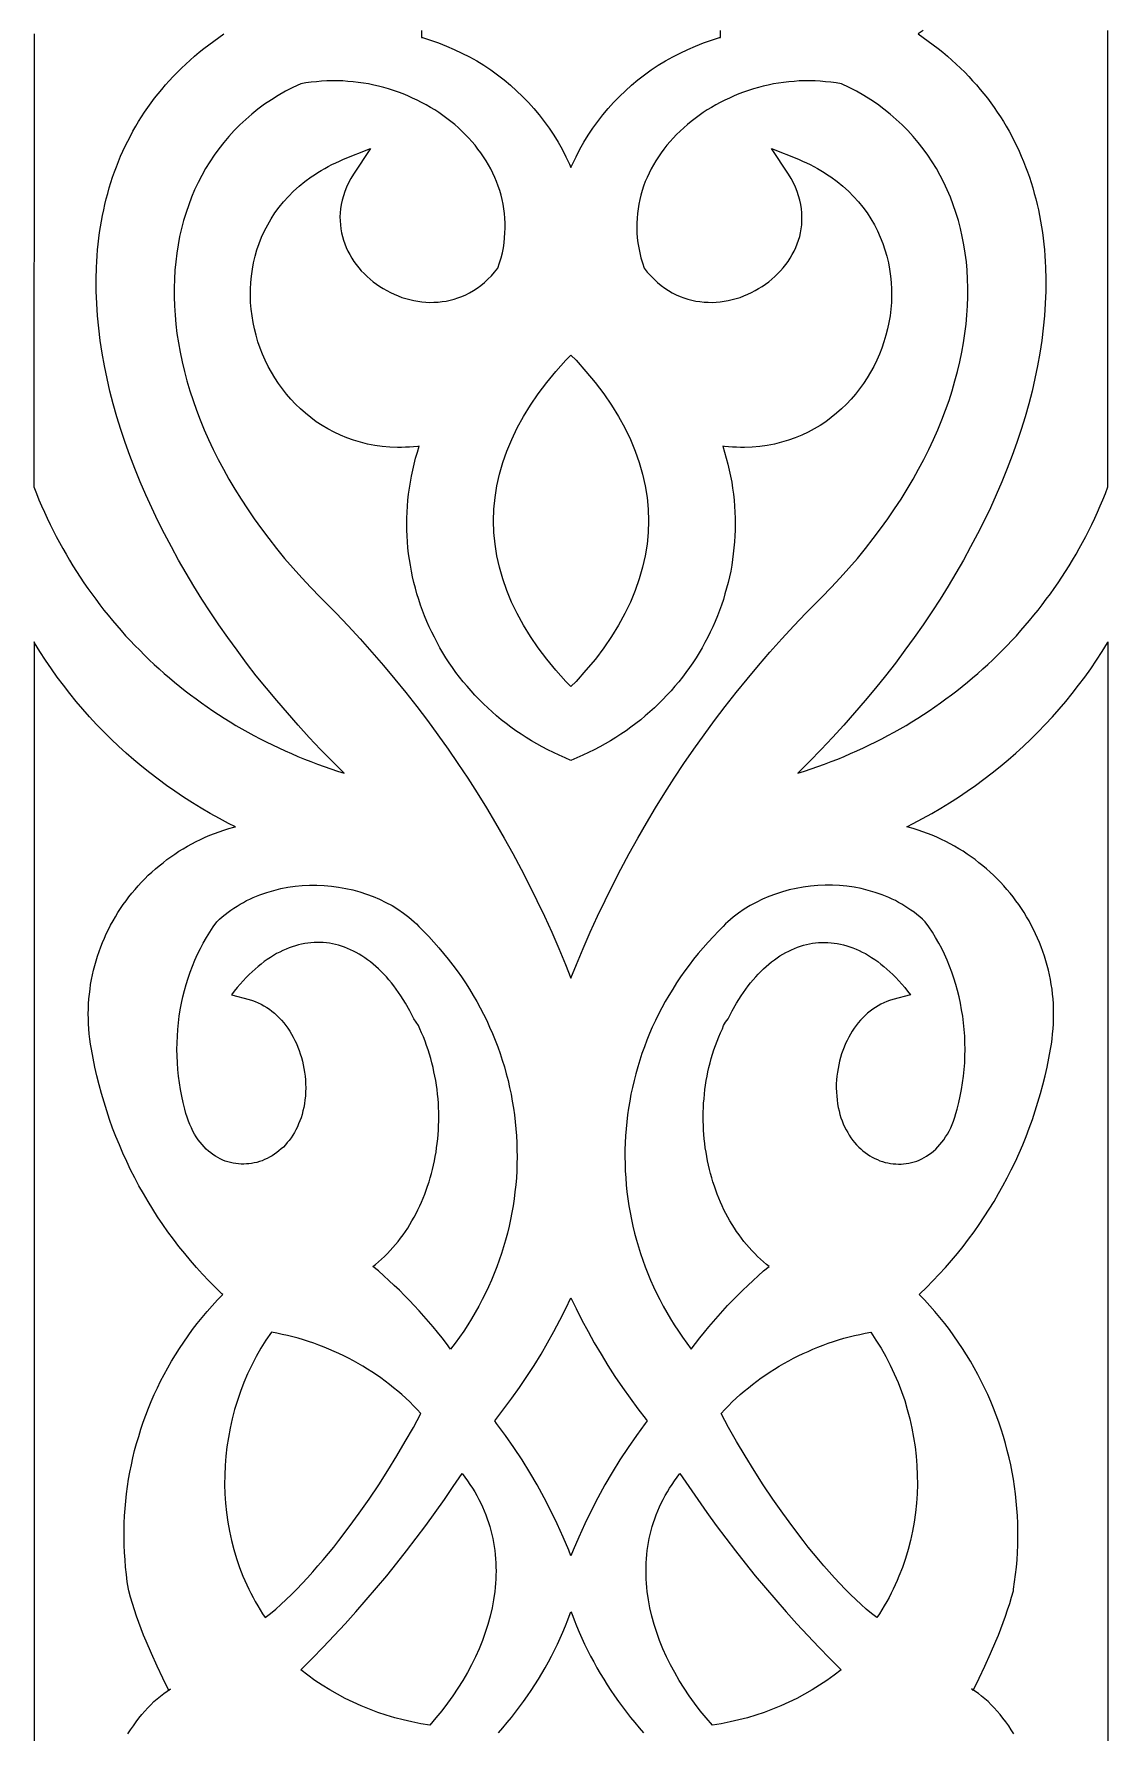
# Model space of a CAD drawing. Extents: x 471 to 556, y -225 to 225.
# Drawn here: x 471 to 556, y -134.4 to 0 of the extents above; entities that cross this region are included whole.
import ezdxf

# ---------------------------------------------------------------- set-up
doc = ezdxf.new("R2010")
doc.units = 0
doc.layers.add('LAYER_1', color=18, linetype='CONTINUOUS')

msp = doc.modelspace()

# ---------------------------------------------------------------- linework, layer by layer
at = {"layer": 'LAYER_1'}
for points in [[(501.63, 0.27), (501.63, 0), (501.63, -0.27), (501.72, -0.29), (502.36, -0.49), (503, -0.71), (503.63, -0.96), (504.24, -1.22), (504.84, -1.51), (505.43, -1.81), (506.01, -2.14), (506.57, -2.48), (507.12, -2.85), (507.66, -3.23), (508.18, -3.63), (508.68, -4.05), (509.17, -4.49), (509.64, -4.95), (510.1, -5.42), (510.54, -5.9), (510.96, -6.4), (511.36, -6.92), (511.74, -7.45), (512.11, -8), (512.45, -8.56), (512.77, -9.13), (513.07, -9.72), (513.36, -10.31), (513.47, -10.57), (513.59, -10.31), (513.87, -9.72), (514.17, -9.13), (514.5, -8.56), (514.84, -8), (515.21, -7.45), (515.59, -6.92), (515.99, -6.4), (516.41, -5.9), (516.85, -5.42), (517.3, -4.95), (517.78, -4.49), (518.27, -4.05), (518.77, -3.63), (519.29, -3.23), (519.83, -2.85), (520.37, -2.48), (520.94, -2.14), (521.52, -1.81), (522.1, -1.51), (522.71, -1.22), (523.32, -0.96), (523.95, -0.71), (524.58, -0.49), (525.23, -0.29), (525.31, -0.27), (525.31, 0), (525.31, 0.27)], [(541.35, 0.28), (540.94, 0), (541.35, -0.28), (541.75, -0.56), (542.14, -0.86), (542.52, -1.15), (542.9, -1.45), (543.26, -1.76), (543.62, -2.07), (543.96, -2.39), (544.3, -2.71), (544.63, -3.03), (544.95, -3.37), (545.26, -3.7), (545.57, -4.04), (545.86, -4.39), (546.15, -4.74), (546.43, -5.09), (546.7, -5.45), (546.96, -5.82), (547.21, -6.18), (547.46, -6.56), (547.69, -6.93), (547.92, -7.31), (548.14, -7.7), (548.35, -8.09), (548.55, -8.48), (548.75, -8.88), (548.94, -9.28), (549.11, -9.68), (549.28, -10.09), (549.45, -10.51), (549.6, -10.92), (549.75, -11.34), (549.89, -11.76), (550.02, -12.19), (550.14, -12.62), (550.25, -13.05), (550.36, -13.49), (550.46, -13.93), (550.55, -14.37), (550.63, -14.81), (550.71, -15.26), (550.78, -15.71), (550.84, -16.17), (550.89, -16.63), (550.94, -17.09), (550.97, -17.55), (551, -18.01), (551.03, -18.48), (551.05, -19.42), (551.04, -20.37), (551.01, -21.34), (550.94, -22.3), (550.85, -23.28), (550.73, -24.27), (550.58, -25.26), (550.4, -26.26), (550.19, -27.26), (549.96, -28.27), (549.7, -29.28), (549.41, -30.3), (549.09, -31.32), (548.75, -32.35), (548.39, -33.38), (547.99, -34.41), (547.57, -35.44), (547.13, -36.47), (546.66, -37.51), (546.16, -38.54), (545.64, -39.58), (545.1, -40.61), (544.53, -41.64), (543.94, -42.67), (543.32, -43.7), (542.69, -44.73), (542.02, -45.75), (541.34, -46.77), (540.63, -47.78), (539.9, -48.79), (539.15, -49.8), (538.37, -50.8), (537.58, -51.79), (536.76, -52.77), (535.92, -53.75), (535.06, -54.72), (534.18, -55.69), (533.28, -56.64), (532.36, -57.58), (531.42, -58.52), (531.96, -58.35), (532.49, -58.17), (533.02, -57.99), (533.54, -57.8), (534.06, -57.6), (534.58, -57.4), (535.09, -57.19), (535.6, -56.97), (536.1, -56.75), (536.61, -56.52), (537.1, -56.28), (537.59, -56.04), (538.08, -55.79), (538.56, -55.53), (539.04, -55.27), (539.52, -55), (539.99, -54.73), (540.45, -54.45), (540.91, -54.16), (541.37, -53.87), (541.82, -53.57), (542.27, -53.26), (542.71, -52.95), (543.15, -52.64), (543.58, -52.32), (544, -51.99), (544.43, -51.65), (544.84, -51.31), (545.25, -50.97), (545.66, -50.62), (546.06, -50.26), (546.46, -49.9), (546.85, -49.54), (547.23, -49.17), (547.61, -48.79), (547.99, -48.41), (548.35, -48.02), (548.72, -47.63), (549.07, -47.23), (549.42, -46.83), (549.77, -46.43), (550.11, -46.01), (550.44, -45.6), (550.77, -45.18), (551.09, -44.75), (551.41, -44.32), (551.71, -43.89), (552.02, -43.45), (552.31, -43.01), (552.6, -42.56), (552.89, -42.11), (553.17, -41.65), (553.44, -41.19), (553.7, -40.72), (553.96, -40.26), (554.21, -39.78), (554.45, -39.31), (554.69, -38.83), (554.92, -38.34), (555.15, -37.85), (555.36, -37.36), (555.57, -36.87), (555.78, -36.37), (555.97, -35.86), (555.97, -0.27), (555.97, 0), (555.97, 0.27)], [(470.98, 0), (470.98, -0.27), (470.97, -35.86), (471.17, -36.37), (471.37, -36.87), (471.58, -37.36), (471.8, -37.85), (472.02, -38.34), (472.25, -38.83), (472.49, -39.31), (472.74, -39.78), (472.99, -40.26), (473.25, -40.72), (473.51, -41.19), (473.78, -41.65), (474.06, -42.11), (474.34, -42.56), (474.63, -43.01), (474.93, -43.45), (475.23, -43.89), (475.54, -44.32), (475.86, -44.75), (476.18, -45.18), (476.51, -45.6), (476.84, -46.01), (477.18, -46.43), (477.52, -46.83), (477.87, -47.23), (478.23, -47.63), (478.59, -48.02), (478.96, -48.41), (479.34, -48.79), (479.71, -49.17), (480.1, -49.54), (480.49, -49.9), (480.89, -50.26), (481.29, -50.62), (481.69, -50.97), (482.1, -51.31), (482.52, -51.65), (482.94, -51.99), (483.37, -52.32), (483.8, -52.64), (484.24, -52.95), (484.68, -53.26), (485.13, -53.57), (485.58, -53.87), (486.03, -54.16), (486.49, -54.45), (486.96, -54.73), (487.43, -55), (487.9, -55.27), (488.38, -55.53), (488.87, -55.79), (489.35, -56.04), (489.85, -56.28), (490.34, -56.52), (490.84, -56.75), (491.35, -56.97), (491.86, -57.19), (492.37, -57.4), (492.88, -57.6), (493.41, -57.8), (493.93, -57.99), (494.46, -58.17), (494.99, -58.35), (495.53, -58.52), (494.59, -57.58), (493.66, -56.64), (492.76, -55.69), (491.88, -54.72), (491.03, -53.75), (490.19, -52.77), (489.37, -51.79), (488.57, -50.8), (487.8, -49.8), (487.05, -48.79), (486.32, -47.78), (485.61, -46.77), (484.92, -45.75), (484.26, -44.73), (483.62, -43.7), (483.01, -42.67), (482.41, -41.64), (481.85, -40.61), (481.3, -39.58), (480.78, -38.54), (480.29, -37.51), (479.82, -36.47), (479.37, -35.44), (478.95, -34.41), (478.56, -33.38), (478.19, -32.35), (477.85, -31.32), (477.54, -30.3), (477.25, -29.28), (476.99, -28.27), (476.76, -27.26), (476.55, -26.26), (476.37, -25.26), (476.22, -24.27), (476.1, -23.28), (476, -22.3), (475.94, -21.34), (475.9, -20.37), (475.9, -19.42), (475.92, -18.48), (475.94, -18.01), (475.97, -17.55), (476.01, -17.09), (476.06, -16.63), (476.11, -16.17), (476.17, -15.71), (476.24, -15.26), (476.31, -14.81), (476.4, -14.37), (476.49, -13.93), (476.59, -13.49), (476.69, -13.05), (476.81, -12.62), (476.93, -12.19), (477.06, -11.76), (477.2, -11.34), (477.35, -10.92), (477.5, -10.51), (477.66, -10.09), (477.83, -9.68), (478.01, -9.28), (478.2, -8.88), (478.39, -8.48), (478.6, -8.09), (478.81, -7.7), (479.03, -7.31), (479.25, -6.93), (479.49, -6.56), (479.73, -6.18), (479.99, -5.82), (480.25, -5.45), (480.52, -5.09), (480.8, -4.74), (481.08, -4.39), (481.38, -4.04), (481.68, -3.7), (481.99, -3.37), (482.32, -3.03), (482.65, -2.71), (482.98, -2.39), (483.33, -2.07), (483.69, -1.76), (484.05, -1.45), (484.42, -1.15), (484.81, -0.86), (485.2, -0.56), (485.6, -0.28), (486.01, 0)], [(478.41, -134.55), (478.62, -134.23), (478.84, -133.92), (479.06, -133.62), (479.28, -133.32), (479.51, -133.04), (479.75, -132.77), (479.98, -132.51), (480.22, -132.25), (480.47, -132.01), (480.72, -131.79), (480.98, -131.57), (481.24, -131.37), (481.51, -131.18), (481.78, -131), (481.65, -131.13), (481.18, -130.16), (480.72, -129.19), (480.27, -128.21), (479.85, -127.23), (479.65, -126.74), (479.45, -126.24), (479.27, -125.75), (479.09, -125.25), (478.92, -124.75), (478.76, -124.25), (478.61, -123.74), (478.47, -123.23), (478.45, -123.11), (478.36, -122.53), (478.29, -121.95), (478.23, -121.37), (478.18, -120.79), (478.14, -120.21), (478.12, -119.63), (478.11, -119.05), (478.11, -118.47), (478.12, -117.89), (478.15, -117.3), (478.18, -116.72), (478.24, -116.14), (478.3, -115.57), (478.38, -114.99), (478.46, -114.41), (478.57, -113.84), (478.68, -113.27), (478.8, -112.7), (478.94, -112.13), (479.09, -111.57), (479.26, -111.01), (479.43, -110.45), (479.62, -109.89), (479.82, -109.34), (480.03, -108.79), (480.26, -108.24), (480.49, -107.7), (480.74, -107.17), (481, -106.63), (481.28, -106.11), (481.56, -105.58), (481.86, -105.07), (482.17, -104.55), (482.49, -104.05), (482.83, -103.55), (483.17, -103.05), (483.53, -102.56), (483.9, -102.08), (484.28, -101.6), (484.68, -101.13), (485.08, -100.67), (485.5, -100.21), (485.91, -99.79), (485.85, -99.74), (485.33, -99.23), (484.82, -98.71), (484.32, -98.18), (483.84, -97.64), (483.36, -97.09), (482.9, -96.54), (482.45, -95.97), (482.01, -95.4), (481.58, -94.82), (481.17, -94.23), (480.76, -93.63), (480.38, -93.03), (480, -92.41), (479.64, -91.79), (479.28, -91.17), (478.95, -90.54), (478.62, -89.9), (478.31, -89.25), (478.01, -88.6), (477.73, -87.94), (477.46, -87.28), (477.2, -86.61), (476.96, -85.93), (476.73, -85.25), (476.52, -84.56), (476.31, -83.87), (476.13, -83.18), (475.96, -82.48), (475.8, -81.78), (475.65, -81.07), (475.53, -80.36), (475.46, -79.96), (475.4, -79.56), (475.35, -79.16), (475.32, -78.76), (475.29, -78.36), (475.28, -77.97), (475.27, -77.57), (475.28, -77.18), (475.3, -76.78), (475.32, -76.39), (475.36, -76.01), (475.41, -75.62), (475.46, -75.24), (475.53, -74.85), (475.6, -74.48), (475.69, -74.1), (475.78, -73.73), (475.89, -73.36), (476, -72.99), (476.12, -72.63), (476.26, -72.27), (476.4, -71.92), (476.55, -71.57), (476.7, -71.22), (476.87, -70.88), (477.04, -70.54), (477.23, -70.2), (477.42, -69.88), (477.62, -69.55), (477.82, -69.23), (478.04, -68.92), (478.26, -68.61), (478.49, -68.3), (478.73, -68.01), (478.97, -67.71), (479.22, -67.43), (479.48, -67.15), (479.75, -66.87), (480.02, -66.6), (480.3, -66.34), (480.59, -66.09), (480.89, -65.84), (481.19, -65.6), (481.49, -65.36), (481.8, -65.14), (482.12, -64.92), (482.45, -64.7), (482.78, -64.5), (483.12, -64.3), (483.46, -64.11), (483.81, -63.93), (484.16, -63.76), (484.52, -63.59), (484.89, -63.43), (485.26, -63.29), (485.63, -63.15), (486.01, -63.02), (486.39, -62.89), (486.78, -62.78), (486.91, -62.75), (486.38, -62.49), (485.65, -62.1), (484.93, -61.7), (484.21, -61.29), (483.51, -60.86), (482.81, -60.41), (482.13, -59.95), (481.46, -59.48), (480.8, -59), (480.15, -58.5), (479.51, -57.99), (478.88, -57.46), (478.27, -56.93), (477.67, -56.38), (477.08, -55.82), (476.5, -55.24), (475.93, -54.66), (475.38, -54.06), (474.84, -53.45), (474.32, -52.83), (473.8, -52.2), (473.31, -51.56), (472.82, -50.91), (472.35, -50.25), (471.89, -49.57), (471.45, -48.89), (471.02, -48.2), (470.98, -48.12), (470.98, -150.26)], [(548.53, -134.55), (548.32, -134.23), (548.11, -133.92), (547.89, -133.62), (547.66, -133.32), (547.43, -133.04), (547.2, -132.77), (546.96, -132.51), (546.72, -132.25), (546.48, -132.01), (546.22, -131.79), (545.97, -131.57), (545.71, -131.37), (545.44, -131.18), (545.17, -131), (545.3, -131.13), (545.77, -130.16), (546.23, -129.19), (546.67, -128.21), (547.1, -127.23), (547.3, -126.74), (547.49, -126.24), (547.68, -125.75), (547.86, -125.25), (548.03, -124.75), (548.19, -124.25), (548.34, -123.74), (548.48, -123.23), (548.5, -123.11), (548.58, -122.53), (548.66, -121.95), (548.72, -121.37), (548.77, -120.79), (548.81, -120.21), (548.83, -119.63), (548.84, -119.05), (548.84, -118.47), (548.83, -117.89), (548.8, -117.3), (548.76, -116.72), (548.71, -116.14), (548.65, -115.57), (548.57, -114.99), (548.48, -114.41), (548.38, -113.84), (548.27, -113.27), (548.14, -112.7), (548, -112.13), (547.85, -111.57), (547.69, -111.01), (547.52, -110.45), (547.33, -109.89), (547.13, -109.34), (546.92, -108.79), (546.69, -108.24), (546.45, -107.7), (546.21, -107.17), (545.94, -106.63), (545.67, -106.11), (545.39, -105.58), (545.09, -105.07), (544.78, -104.55), (544.46, -104.05), (544.12, -103.55), (543.77, -103.05), (543.42, -102.56), (543.05, -102.08), (542.66, -101.6), (542.27, -101.13), (541.86, -100.67), (541.44, -100.21), (541.04, -99.79), (541.09, -99.74), (541.61, -99.23), (542.12, -98.71), (542.62, -98.18), (543.11, -97.64), (543.59, -97.09), (544.05, -96.54), (544.5, -95.97), (544.94, -95.4), (545.37, -94.82), (545.78, -94.23), (546.18, -93.63), (546.57, -93.03), (546.95, -92.41), (547.31, -91.79), (547.66, -91.17), (548, -90.54), (548.32, -89.9), (548.64, -89.25), (548.93, -88.6), (549.22, -87.94), (549.49, -87.28), (549.74, -86.61), (549.99, -85.93), (550.22, -85.25), (550.43, -84.56), (550.63, -83.87), (550.82, -83.18), (550.99, -82.48), (551.15, -81.78), (551.29, -81.07), (551.42, -80.36), (551.49, -79.96), (551.55, -79.56), (551.59, -79.16), (551.63, -78.76), (551.66, -78.36), (551.67, -77.97), (551.67, -77.57), (551.67, -77.18), (551.65, -76.78), (551.62, -76.39), (551.59, -76.01), (551.54, -75.62), (551.48, -75.24), (551.42, -74.85), (551.34, -74.48), (551.26, -74.1), (551.16, -73.73), (551.06, -73.36), (550.94, -72.99), (550.82, -72.63), (550.69, -72.27), (550.55, -71.92), (550.4, -71.57), (550.24, -71.22), (550.08, -70.88), (549.9, -70.54), (549.72, -70.2), (549.53, -69.88), (549.33, -69.55), (549.12, -69.23), (548.91, -68.92), (548.69, -68.61), (548.46, -68.3), (548.22, -68.01), (547.97, -67.71), (547.72, -67.43), (547.46, -67.15), (547.2, -66.87), (546.92, -66.6), (546.64, -66.34), (546.36, -66.09), (546.06, -65.84), (545.76, -65.6), (545.46, -65.36), (545.14, -65.14), (544.82, -64.92), (544.5, -64.7), (544.17, -64.5), (543.83, -64.3), (543.49, -64.11), (543.14, -63.93), (542.79, -63.76), (542.43, -63.59), (542.06, -63.43), (541.69, -63.29), (541.32, -63.15), (540.94, -63.02), (540.55, -62.89), (540.16, -62.78), (540.04, -62.75), (540.56, -62.49), (541.3, -62.1), (542.02, -61.7), (542.74, -61.29), (543.44, -60.86), (544.13, -60.41), (544.82, -59.95), (545.49, -59.48), (546.15, -59), (546.8, -58.5), (547.44, -57.99), (548.06, -57.46), (548.68, -56.93), (549.28, -56.38), (549.87, -55.82), (550.45, -55.24), (551.01, -54.66), (551.57, -54.06), (552.1, -53.45), (552.63, -52.83), (553.14, -52.2), (553.64, -51.56), (554.13, -50.91), (554.6, -50.25), (555.05, -49.57), (555.5, -48.89), (555.92, -48.2), (555.97, -48.12), (555.97, -150.26)], [(507.74, -134.47), (508.09, -134.07), (508.43, -133.67), (508.76, -133.26), (509.09, -132.84), (509.41, -132.42), (509.72, -132), (510.03, -131.56), (510.32, -131.13), (510.61, -130.69), (510.89, -130.24), (511.16, -129.79), (511.43, -129.33), (511.68, -128.87), (511.93, -128.41), (512.17, -127.94), (512.4, -127.47), (512.62, -126.99), (512.83, -126.51), (513.03, -126.02), (513.23, -125.53), (513.41, -125.04), (513.47, -124.9), (513.53, -125.04), (513.72, -125.53), (513.91, -126.02), (514.12, -126.51), (514.33, -126.99), (514.55, -127.47), (514.78, -127.94), (515.02, -128.41), (515.27, -128.87), (515.52, -129.33), (515.78, -129.79), (516.06, -130.24), (516.34, -130.69), (516.62, -131.13), (516.92, -131.56), (517.22, -132), (517.54, -132.42), (517.86, -132.84), (518.18, -133.26), (518.52, -133.67), (518.86, -134.07), (519.21, -134.47)]]:
    msp.add_lwpolyline(points, dxfattribs=at)
for points in [[(513.47, -74.73), (513.9, -73.67), (514.44, -72.38), (515, -71.11), (515.57, -69.84), (516.17, -68.58), (516.79, -67.34), (517.42, -66.1), (518.08, -64.88), (518.75, -63.66), (519.45, -62.46), (520.16, -61.26), (520.89, -60.08), (521.64, -58.91), (522.41, -57.75), (523.2, -56.61), (524.01, -55.47), (524.83, -54.35), (525.68, -53.24), (526.54, -52.14), (527.41, -51.06), (528.31, -49.99), (529.22, -48.93), (530.15, -47.89), (531.1, -46.86), (532.07, -45.84), (532.56, -45.34), (533.32, -44.58), (534.07, -43.82), (534.78, -43.05), (535.47, -42.28), (536.14, -41.51), (536.77, -40.73), (537.39, -39.95), (537.98, -39.17), (538.54, -38.39), (539.08, -37.6), (539.59, -36.82), (540.08, -36.03), (540.54, -35.25), (540.98, -34.46), (541.4, -33.68), (541.79, -32.89), (542.16, -32.11), (542.5, -31.33), (542.82, -30.55), (543.12, -29.78), (543.39, -29.01), (543.64, -28.24), (543.86, -27.47), (544.07, -26.71), (544.25, -25.95), (544.41, -25.2), (544.54, -24.45), (544.65, -23.71), (544.74, -22.98), (544.81, -22.25), (544.86, -21.53), (544.88, -20.81), (544.88, -20.1), (544.86, -19.4), (544.82, -18.71), (544.76, -18.03), (544.67, -17.36), (544.57, -16.69), (544.44, -16.04), (544.3, -15.39), (544.13, -14.76), (543.94, -14.14), (543.73, -13.52), (543.5, -12.92), (543.25, -12.33), (542.98, -11.76), (542.7, -11.2), (542.39, -10.65), (542.06, -10.11), (541.71, -9.59), (541.34, -9.08), (540.96, -8.59), (540.55, -8.11), (540.13, -7.64), (539.68, -7.2), (539.22, -6.77), (538.74, -6.35), (538.24, -5.95), (537.73, -5.57), (537.19, -5.21), (536.64, -4.87), (536.07, -4.54), (535.48, -4.23), (534.87, -3.95), (534.87, -3.95), (534.46, -3.88), (534.46, -3.88), (534.04, -3.82), (533.62, -3.78), (533.2, -3.74), (532.79, -3.72), (532.37, -3.71), (531.95, -3.71), (531.54, -3.72), (531.13, -3.75), (530.71, -3.79), (530.3, -3.83), (529.9, -3.89), (529.49, -3.96), (529.09, -4.05), (528.69, -4.14), (528.3, -4.24), (527.91, -4.35), (527.52, -4.48), (527.13, -4.61), (526.76, -4.75), (526.38, -4.91), (526.01, -5.07), (525.65, -5.24), (525.29, -5.42), (524.94, -5.61), (524.6, -5.81), (524.26, -6.01), (523.93, -6.23), (523.61, -6.45), (523.29, -6.69), (522.98, -6.93), (522.68, -7.17), (522.39, -7.43), (522.11, -7.69), (521.83, -7.96), (521.57, -8.24), (521.31, -8.52), (521.07, -8.81), (520.83, -9.11), (520.61, -9.41), (520.39, -9.72), (520.19, -10.03), (520, -10.35), (519.82, -10.68), (519.65, -11.01), (519.5, -11.35), (519.35, -11.69), (519.22, -12.04), (519.11, -12.39), (519, -12.75), (518.91, -13.11), (518.84, -13.47), (518.78, -13.84), (518.73, -14.22), (518.7, -14.59), (518.68, -14.97), (518.68, -15.36), (518.69, -15.74), (518.72, -16.14), (518.77, -16.53), (518.83, -16.92), (518.91, -17.32), (519.01, -17.72), (519.12, -18.12), (519.26, -18.53), (519.51, -18.85), (519.78, -19.15), (520.05, -19.42), (520.33, -19.67), (520.61, -19.91), (520.9, -20.12), (521.2, -20.31), (521.49, -20.48), (521.8, -20.64), (522.1, -20.77), (522.41, -20.89), (522.73, -20.99), (523.04, -21.08), (523.36, -21.14), (523.68, -21.19), (524, -21.23), (524.32, -21.24), (524.64, -21.25), (524.96, -21.23), (525.28, -21.2), (525.6, -21.16), (525.92, -21.1), (526.24, -21.03), (526.55, -20.95), (526.86, -20.85), (527.16, -20.74), (527.46, -20.61), (527.75, -20.47), (528.04, -20.32), (528.32, -20.16), (528.6, -19.99), (528.87, -19.81), (529.12, -19.61), (529.37, -19.41), (529.61, -19.2), (529.84, -18.97), (530.06, -18.74), (530.27, -18.5), (530.47, -18.25), (530.65, -18), (530.82, -17.74), (530.98, -17.47), (531.13, -17.19), (531.26, -16.91), (531.38, -16.62), (531.48, -16.33), (531.57, -16.03), (531.64, -15.73), (531.69, -15.42), (531.73, -15.11), (531.75, -14.8), (531.75, -14.48), (531.74, -14.15), (531.71, -13.83), (531.65, -13.5), (531.58, -13.16), (531.49, -12.82), (531.37, -12.48), (531.24, -12.14), (531.08, -11.79), (530.89, -11.44), (530.69, -11.09), (529.35, -9.06), (531.49, -9.92), (531.8, -10.06), (532.1, -10.2), (532.4, -10.34), (532.69, -10.49), (532.97, -10.65), (533.25, -10.81), (533.52, -10.97), (533.78, -11.14), (534.04, -11.32), (534.53, -11.68), (534.99, -12.05), (535.43, -12.45), (535.84, -12.86), (536.22, -13.28), (536.57, -13.72), (536.9, -14.17), (537.2, -14.63), (537.48, -15.11), (537.73, -15.59), (537.95, -16.08), (538.15, -16.58), (538.32, -17.09), (538.47, -17.6), (538.59, -18.11), (538.69, -18.63), (538.77, -19.16), (538.82, -19.68), (538.84, -20.21), (538.85, -20.74), (538.83, -21.26), (538.78, -21.79), (538.72, -22.31), (538.63, -22.83), (538.52, -23.34), (538.4, -23.85), (538.24, -24.36), (538.07, -24.86), (537.88, -25.35), (537.67, -25.83), (537.44, -26.31), (537.18, -26.77), (536.91, -27.22), (536.62, -27.67), (536.31, -28.1), (535.98, -28.51), (535.64, -28.92), (535.27, -29.3), (534.89, -29.68), (534.49, -30.03), (534.07, -30.37), (533.63, -30.69), (533.18, -30.99), (532.71, -31.26), (532.23, -31.52), (531.73, -31.76), (531.21, -31.97), (530.68, -32.16), (530.13, -32.32), (529.57, -32.46), (529, -32.57), (528.41, -32.65), (527.81, -32.7), (527.2, -32.73), (526.88, -32.73), (526.57, -32.72), (526.25, -32.71), (525.93, -32.69), (525.61, -32.66), (525.48, -32.64), (525.63, -33.11), (525.76, -33.59), (525.89, -34.06), (526, -34.53), (526.1, -35.01), (526.19, -35.48), (526.26, -35.96), (526.33, -36.43), (526.38, -36.91), (526.42, -37.38), (526.44, -37.86), (526.46, -38.33), (526.47, -38.8), (526.46, -39.27), (526.44, -39.74), (526.41, -40.21), (526.37, -40.67), (526.32, -41.14), (526.26, -41.6), (526.19, -42.06), (526.11, -42.52), (526.01, -42.97), (525.91, -43.43), (525.79, -43.88), (525.66, -44.32), (525.53, -44.77), (525.38, -45.21), (525.22, -45.64), (525.06, -46.07), (524.88, -46.5), (524.69, -46.93), (524.5, -47.35), (524.29, -47.76), (524.07, -48.18), (523.85, -48.58), (523.61, -48.98), (523.37, -49.38), (523.11, -49.77), (522.85, -50.16), (522.57, -50.54), (522.29, -50.91), (522, -51.28), (521.7, -51.64), (521.39, -51.99), (521.07, -52.34), (520.75, -52.69), (520.41, -53.02), (520.07, -53.35), (519.72, -53.67), (519.35, -53.98), (518.99, -54.29), (518.61, -54.59), (518.22, -54.88), (517.83, -55.16), (517.43, -55.43), (517.02, -55.7), (516.6, -55.96), (516.18, -56.2), (515.75, -56.44), (515.31, -56.67), (514.86, -56.89), (514.4, -57.1), (513.94, -57.31), (513.47, -57.5), (513, -57.31), (512.54, -57.1), (512.09, -56.89), (511.64, -56.67), (511.2, -56.44), (510.77, -56.2), (510.34, -55.96), (509.93, -55.7), (509.52, -55.43), (509.12, -55.16), (508.72, -54.88), (508.34, -54.59), (507.96, -54.29), (507.59, -53.98), (507.23, -53.67), (506.88, -53.35), (506.54, -53.02), (506.2, -52.69), (505.87, -52.34), (505.56, -51.99), (505.25, -51.64), (504.95, -51.28), (504.66, -50.91), (504.37, -50.54), (504.1, -50.16), (503.84, -49.77), (503.58, -49.38), (503.34, -48.98), (503.1, -48.58), (502.87, -48.18), (502.66, -47.76), (502.45, -47.35), (502.25, -46.93), (502.07, -46.5), (501.89, -46.07), (501.72, -45.64), (501.57, -45.21), (501.42, -44.77), (501.28, -44.32), (501.16, -43.88), (501.04, -43.43), (500.94, -42.97), (500.84, -42.52), (500.76, -42.06), (500.69, -41.6), (500.62, -41.14), (500.57, -40.67), (500.53, -40.21), (500.5, -39.74), (500.49, -39.27), (500.48, -38.8), (500.49, -38.33), (500.5, -37.86), (500.53, -37.38), (500.57, -36.91), (500.62, -36.43), (500.69, -35.96), (500.76, -35.48), (500.85, -35.01), (500.95, -34.53), (501.06, -34.06), (501.18, -33.59), (501.32, -33.11), (501.47, -32.64), (501.34, -32.66), (501.01, -32.69), (500.69, -32.71), (500.38, -32.72), (500.06, -32.73), (499.75, -32.73), (499.14, -32.7), (498.54, -32.65), (497.95, -32.57), (497.37, -32.46), (496.81, -32.32), (496.27, -32.16), (495.74, -31.97), (495.22, -31.76), (494.72, -31.52), (494.23, -31.26), (493.77, -30.99), (493.31, -30.69), (492.88, -30.37), (492.46, -30.03), (492.06, -29.68), (491.68, -29.3), (491.31, -28.92), (490.96, -28.51), (490.63, -28.1), (490.32, -27.67), (490.03, -27.22), (489.76, -26.77), (489.51, -26.31), (489.28, -25.83), (489.07, -25.35), (488.87, -24.86), (488.7, -24.36), (488.55, -23.85), (488.42, -23.34), (488.31, -22.83), (488.23, -22.31), (488.16, -21.79), (488.12, -21.26), (488.1, -20.74), (488.1, -20.21), (488.13, -19.68), (488.18, -19.16), (488.26, -18.63), (488.35, -18.11), (488.48, -17.6), (488.62, -17.09), (488.8, -16.58), (488.99, -16.08), (489.22, -15.59), (489.47, -15.11), (489.74, -14.63), (490.04, -14.17), (490.37, -13.72), (490.73, -13.28), (491.11, -12.86), (491.52, -12.45), (491.96, -12.05), (492.42, -11.68), (492.91, -11.32), (493.17, -11.14), (493.43, -10.97), (493.7, -10.81), (493.98, -10.65), (494.26, -10.49), (494.55, -10.34), (494.85, -10.2), (495.15, -10.06), (495.46, -9.92), (497.6, -9.06), (496.26, -11.09), (496.05, -11.44), (495.87, -11.79), (495.71, -12.14), (495.57, -12.48), (495.46, -12.82), (495.37, -13.16), (495.29, -13.5), (495.24, -13.83), (495.21, -14.15), (495.19, -14.48), (495.2, -14.8), (495.22, -15.11), (495.26, -15.42), (495.31, -15.73), (495.38, -16.03), (495.47, -16.33), (495.57, -16.62), (495.69, -16.91), (495.82, -17.19), (495.96, -17.47), (496.12, -17.74), (496.29, -18), (496.48, -18.25), (496.68, -18.5), (496.88, -18.74), (497.1, -18.97), (497.33, -19.2), (497.57, -19.41), (497.82, -19.61), (498.08, -19.81), (498.35, -19.99), (498.62, -20.16), (498.9, -20.32), (499.19, -20.47), (499.49, -20.61), (499.79, -20.74), (500.09, -20.85), (500.4, -20.95), (500.71, -21.03), (501.03, -21.1), (501.34, -21.16), (501.66, -21.2), (501.98, -21.23), (502.3, -21.25), (502.63, -21.24), (502.95, -21.23), (503.27, -21.19), (503.59, -21.14), (503.9, -21.08), (504.22, -20.99), (504.53, -20.89), (504.84, -20.77), (505.15, -20.64), (505.45, -20.48), (505.75, -20.31), (506.05, -20.12), (506.33, -19.91), (506.62, -19.67), (506.9, -19.42), (507.17, -19.15), (507.43, -18.85), (507.69, -18.53), (507.82, -18.12), (507.94, -17.72), (508.04, -17.32), (508.12, -16.92), (508.18, -16.53), (508.22, -16.14), (508.25, -15.74), (508.27, -15.36), (508.27, -14.97), (508.25, -14.59), (508.22, -14.22), (508.17, -13.84), (508.11, -13.47), (508.03, -13.11), (507.94, -12.75), (507.84, -12.39), (507.72, -12.04), (507.59, -11.69), (507.45, -11.35), (507.29, -11.01), (507.13, -10.68), (506.95, -10.35), (506.75, -10.03), (506.55, -9.72), (506.34, -9.41), (506.11, -9.11), (505.88, -8.81), (505.63, -8.52), (505.38, -8.24), (505.11, -7.96), (504.84, -7.69), (504.56, -7.43), (504.27, -7.17), (503.97, -6.93), (503.66, -6.69), (503.34, -6.45), (503.02, -6.23), (502.69, -6.01), (502.35, -5.81), (502, -5.61), (501.65, -5.42), (501.3, -5.24), (500.93, -5.07), (500.56, -4.91), (500.19, -4.75), (499.81, -4.61), (499.43, -4.48), (499.04, -4.35), (498.65, -4.24), (498.25, -4.14), (497.86, -4.05), (497.45, -3.96), (497.05, -3.89), (496.64, -3.83), (496.23, -3.79), (495.82, -3.75), (495.41, -3.72), (494.99, -3.71), (494.58, -3.71), (494.16, -3.72), (493.74, -3.74), (493.33, -3.78), (492.91, -3.82), (492.49, -3.88), (492.49, -3.88), (492.08, -3.95), (492.08, -3.95), (491.47, -4.23), (490.88, -4.54), (490.31, -4.87), (489.76, -5.21), (489.22, -5.57), (488.7, -5.95), (488.21, -6.35), (487.73, -6.77), (487.26, -7.2), (486.82, -7.64), (486.4, -8.11), (485.99, -8.59), (485.6, -9.08), (485.24, -9.59), (484.89, -10.11), (484.56, -10.65), (484.25, -11.2), (483.96, -11.76), (483.69, -12.33), (483.44, -12.92), (483.22, -13.52), (483.01, -14.14), (482.82, -14.76), (482.65, -15.39), (482.5, -16.04), (482.38, -16.69), (482.27, -17.36), (482.19, -18.03), (482.13, -18.71), (482.09, -19.4), (482.07, -20.1), (482.07, -20.81), (482.09, -21.53), (482.14, -22.25), (482.2, -22.98), (482.29, -23.71), (482.41, -24.45), (482.54, -25.2), (482.7, -25.95), (482.88, -26.71), (483.08, -27.47), (483.31, -28.24), (483.56, -29.01), (483.83, -29.78), (484.13, -30.55), (484.45, -31.33), (484.79, -32.11), (485.16, -32.89), (485.55, -33.68), (485.96, -34.46), (486.4, -35.25), (486.87, -36.03), (487.36, -36.82), (487.87, -37.6), (488.41, -38.39), (488.97, -39.17), (489.56, -39.95), (490.17, -40.73), (490.81, -41.51), (491.48, -42.28), (492.17, -43.05), (492.88, -43.82), (493.62, -44.58), (494.39, -45.34), (494.88, -45.84), (495.85, -46.86), (496.79, -47.89), (497.72, -48.93), (498.64, -49.99), (499.53, -51.06), (500.41, -52.14), (501.27, -53.24), (502.11, -54.35), (502.94, -55.47), (503.74, -56.61), (504.53, -57.75), (505.3, -58.91), (506.05, -60.08), (506.79, -61.26), (507.5, -62.46), (508.19, -63.66), (508.87, -64.88), (509.52, -66.1), (510.16, -67.34), (510.78, -68.58), (511.37, -69.84), (511.95, -71.11), (512.51, -72.38), (513.04, -73.67)], [(513.47, -51.65), (513.07, -51.25), (512.28, -50.37), (511.55, -49.48), (510.88, -48.59), (510.27, -47.69), (509.71, -46.79), (509.21, -45.88), (508.77, -44.97), (508.39, -44.06), (508.07, -43.14), (507.81, -42.22), (507.61, -41.3), (507.46, -40.38), (507.37, -39.46), (507.34, -38.54), (507.37, -37.61), (507.46, -36.69), (507.61, -35.77), (507.81, -34.85), (508.08, -33.93), (508.4, -33.02), (508.78, -32.1), (509.22, -31.19), (509.71, -30.29), (510.27, -29.39), (510.88, -28.49), (511.55, -27.6), (512.28, -26.71), (513.07, -25.83), (513.47, -25.43), (513.87, -25.83), (514.66, -26.71), (515.39, -27.6), (516.06, -28.49), (516.68, -29.39), (517.23, -30.29), (517.73, -31.19), (518.17, -32.1), (518.55, -33.02), (518.87, -33.93), (519.13, -34.85), (519.34, -35.77), (519.49, -36.69), (519.57, -37.61), (519.6, -38.54), (519.57, -39.46), (519.49, -40.38), (519.34, -41.3), (519.14, -42.22), (518.87, -43.14), (518.55, -44.06), (518.17, -44.97), (517.73, -45.88), (517.24, -46.79), (516.68, -47.69), (516.07, -48.59), (515.4, -49.48), (514.66, -50.37), (513.87, -51.25)], [(501.79, -71.03), (502.21, -71.45), (502.62, -71.89), (503.01, -72.33), (503.39, -72.78), (503.76, -73.24), (504.12, -73.7), (504.47, -74.17), (504.8, -74.64), (505.12, -75.12), (505.43, -75.61), (505.73, -76.1), (506.01, -76.59), (506.29, -77.09), (506.55, -77.6), (506.8, -78.1), (507.03, -78.62), (507.26, -79.13), (507.47, -79.66), (507.67, -80.18), (507.86, -80.71), (508.03, -81.24), (508.2, -81.77), (508.35, -82.31), (508.49, -82.85), (508.61, -83.39), (508.73, -83.93), (508.83, -84.48), (508.92, -85.02), (509, -85.57), (509.06, -86.12), (509.12, -86.67), (509.16, -87.23), (509.19, -87.78), (509.2, -88.33), (509.21, -88.88), (509.2, -89.44), (509.18, -89.99), (509.15, -90.54), (509.1, -91.1), (509.04, -91.65), (508.97, -92.2), (508.89, -92.75), (508.8, -93.29), (508.69, -93.84), (508.57, -94.38), (508.44, -94.93), (508.3, -95.47), (508.14, -96), (507.97, -96.54), (507.79, -97.07), (507.6, -97.6), (507.39, -98.13), (507.17, -98.65), (506.94, -99.17), (506.7, -99.68), (506.45, -100.19), (506.18, -100.7), (505.9, -101.2), (505.6, -101.7), (505.3, -102.19), (504.98, -102.68), (504.65, -103.16), (504.31, -103.63), (503.95, -104.1), (503.62, -103.66), (503.27, -103.21), (502.92, -102.77), (502.56, -102.34), (502.2, -101.91), (501.83, -101.49), (501.46, -101.07), (501.07, -100.66), (500.69, -100.25), (500.29, -99.85), (499.89, -99.45), (499.48, -99.06), (499.07, -98.68), (498.65, -98.3), (498.23, -97.92), (497.8, -97.56), (498, -97.4), (498.24, -97.2), (498.48, -96.98), (498.71, -96.77), (498.94, -96.54), (499.16, -96.31), (499.38, -96.07), (499.59, -95.83), (499.79, -95.58), (499.99, -95.32), (500.18, -95.06), (500.37, -94.79), (500.55, -94.52), (500.72, -94.24), (500.89, -93.95), (501.06, -93.67), (501.21, -93.37), (501.36, -93.07), (501.51, -92.77), (501.64, -92.46), (501.78, -92.15), (501.9, -91.84), (502.02, -91.52), (502.13, -91.2), (502.24, -90.87), (502.34, -90.54), (502.43, -90.21), (502.51, -89.88), (502.59, -89.54), (502.67, -89.2), (502.73, -88.86), (502.79, -88.51), (502.84, -88.17), (502.89, -87.82), (502.93, -87.47), (502.96, -87.12), (502.98, -86.76), (503, -86.41), (503.01, -86.06), (503.01, -85.7), (503.01, -85.35), (503, -84.99), (502.98, -84.63), (502.95, -84.28), (502.92, -83.92), (502.87, -83.56), (502.83, -83.21), (502.77, -82.85), (502.71, -82.5), (502.63, -82.15), (502.56, -81.8), (502.47, -81.45), (502.37, -81.1), (502.27, -80.75), (502.16, -80.41), (502.05, -80.07), (501.92, -79.73), (501.79, -79.39), (501.64, -79.06), (501.5, -78.74), (501.41, -78.49), (501.23, -78.22), (501.04, -77.97), (500.72, -77.33), (500.37, -76.72), (500.2, -76.43), (500.01, -76.15), (499.83, -75.88), (499.64, -75.61), (499.45, -75.36), (499.26, -75.11), (499.06, -74.87), (498.86, -74.64), (498.66, -74.42), (498.45, -74.21), (498.24, -74.01), (498.03, -73.81), (497.81, -73.63), (497.6, -73.45), (497.38, -73.29), (497.16, -73.13), (496.93, -72.98), (496.71, -72.84), (496.48, -72.72), (496.25, -72.6), (496.02, -72.49), (495.79, -72.39), (495.55, -72.29), (495.32, -72.21), (495.08, -72.14), (494.84, -72.08), (494.6, -72.03), (494.36, -71.98), (494.12, -71.95), (493.87, -71.93), (493.63, -71.92), (493.38, -71.91), (493.14, -71.92), (492.89, -71.94), (492.65, -71.96), (492.4, -72), (492.15, -72.05), (491.91, -72.11), (491.66, -72.17), (491.41, -72.25), (491.16, -72.34), (490.92, -72.44), (490.67, -72.55), (490.42, -72.67), (490.18, -72.8), (489.93, -72.94), (489.69, -73.1), (489.44, -73.26), (489.2, -73.43), (488.96, -73.62), (488.71, -73.81), (488.47, -74.02), (488.24, -74.23), (488, -74.46), (487.76, -74.7), (487.53, -74.95), (487.29, -75.21), (487.06, -75.48), (486.83, -75.77), (486.61, -76.06), (488.01, -76.42), (488.26, -76.5), (488.49, -76.59), (488.72, -76.69), (488.95, -76.8), (489.17, -76.92), (489.39, -77.05), (489.6, -77.2), (489.8, -77.35), (490, -77.52), (490.2, -77.69), (490.38, -77.88), (490.56, -78.07), (490.74, -78.28), (490.9, -78.49), (491.06, -78.71), (491.21, -78.94), (491.36, -79.17), (491.49, -79.42), (491.62, -79.67), (491.74, -79.92), (491.86, -80.19), (491.96, -80.46), (492.05, -80.73), (492.14, -81.01), (492.22, -81.3), (492.28, -81.59), (492.34, -81.88), (492.39, -82.18), (492.43, -82.49), (492.46, -82.79), (492.47, -83.1), (492.48, -83.43), (492.47, -83.76), (492.45, -84.07), (492.42, -84.38), (492.37, -84.68), (492.32, -84.97), (492.26, -85.25), (492.19, -85.52), (492.11, -85.79), (492.02, -86.04), (491.92, -86.28), (491.82, -86.52), (491.7, -86.75), (491.58, -86.97), (491.45, -87.18), (491.32, -87.38), (491.17, -87.58), (491.02, -87.76), (490.87, -87.94), (490.71, -88.11), (490.54, -88.26), (490.36, -88.41), (490.19, -88.55), (490, -88.68), (489.82, -88.8), (489.62, -88.91), (489.43, -89.01), (489.23, -89.1), (489.03, -89.19), (488.83, -89.26), (488.62, -89.32), (488.41, -89.37), (488.2, -89.41), (487.99, -89.44), (487.78, -89.45), (487.57, -89.46), (487.36, -89.46), (487.15, -89.45), (486.94, -89.42), (486.73, -89.39), (486.52, -89.34), (486.32, -89.28), (486.11, -89.22), (485.91, -89.14), (485.71, -89.05), (485.52, -88.94), (485.33, -88.83), (485.14, -88.71), (484.96, -88.57), (484.78, -88.43), (484.61, -88.27), (484.44, -88.1), (484.28, -87.92), (484.12, -87.73), (483.97, -87.53), (483.82, -87.31), (483.69, -87.08), (483.55, -86.84), (483.43, -86.59), (483.31, -86.32), (483.2, -86.05), (483.1, -85.75), (483, -85.45), (482.92, -85.12), (482.78, -84.59), (482.67, -84.07), (482.57, -83.55), (482.48, -83.02), (482.41, -82.49), (482.36, -81.96), (482.32, -81.43), (482.3, -80.9), (482.29, -80.38), (482.3, -79.85), (482.32, -79.32), (482.36, -78.8), (482.41, -78.28), (482.47, -77.76), (482.55, -77.24), (482.65, -76.73), (482.76, -76.23), (482.88, -75.73), (483.02, -75.23), (483.17, -74.74), (483.34, -74.26), (483.52, -73.78), (483.71, -73.31), (483.92, -72.85), (484.14, -72.4), (484.37, -71.96), (484.62, -71.52), (484.88, -71.1), (485.15, -70.69), (485.44, -70.29), (485.65, -70.08), (485.87, -69.89), (486.1, -69.7), (486.33, -69.52), (486.56, -69.35), (486.8, -69.19), (487.05, -69.03), (487.29, -68.88), (487.55, -68.74), (487.8, -68.6), (488.06, -68.48), (488.32, -68.36), (488.58, -68.24), (488.85, -68.14), (489.39, -67.95), (489.95, -67.79), (490.5, -67.65), (491.07, -67.54), (491.64, -67.47), (492.21, -67.41), (492.79, -67.39), (493.37, -67.39), (493.94, -67.41), (494.51, -67.46), (495.08, -67.54), (495.65, -67.64), (496.2, -67.76), (496.75, -67.91), (497.29, -68.09), (497.81, -68.28), (498.33, -68.5), (498.83, -68.74), (499.31, -69), (499.78, -69.29), (500.22, -69.59), (500.65, -69.92), (500.86, -70.09), (501.05, -70.27), (501.25, -70.45), (501.44, -70.64), (501.62, -70.83)], [(525.15, -71.03), (524.74, -71.45), (524.33, -71.89), (523.94, -72.33), (523.55, -72.78), (523.18, -73.24), (522.83, -73.7), (522.48, -74.17), (522.15, -74.64), (521.83, -75.12), (521.52, -75.61), (521.22, -76.1), (520.93, -76.59), (520.66, -77.09), (520.4, -77.6), (520.15, -78.1), (519.91, -78.62), (519.69, -79.13), (519.48, -79.66), (519.28, -80.18), (519.09, -80.71), (518.92, -81.24), (518.75, -81.77), (518.6, -82.31), (518.46, -82.85), (518.33, -83.39), (518.22, -83.93), (518.12, -84.48), (518.03, -85.02), (517.95, -85.57), (517.88, -86.12), (517.83, -86.67), (517.79, -87.23), (517.76, -87.78), (517.74, -88.33), (517.74, -88.88), (517.75, -89.44), (517.77, -89.99), (517.8, -90.54), (517.85, -91.1), (517.9, -91.65), (517.97, -92.2), (518.06, -92.75), (518.15, -93.29), (518.26, -93.84), (518.38, -94.38), (518.51, -94.93), (518.65, -95.47), (518.81, -96), (518.97, -96.54), (519.16, -97.07), (519.35, -97.6), (519.55, -98.13), (519.77, -98.65), (520, -99.17), (520.25, -99.68), (520.5, -100.19), (520.77, -100.7), (521.05, -101.2), (521.34, -101.7), (521.65, -102.19), (521.97, -102.68), (522.3, -103.16), (522.64, -103.63), (522.99, -104.1), (523.33, -103.66), (523.67, -103.21), (524.03, -102.77), (524.38, -102.34), (524.75, -101.91), (525.12, -101.49), (525.49, -101.07), (525.87, -100.66), (526.26, -100.25), (526.66, -99.85), (527.06, -99.45), (527.46, -99.06), (527.88, -98.68), (528.29, -98.3), (528.72, -97.92), (529.15, -97.56), (528.95, -97.4), (528.71, -97.2), (528.47, -96.98), (528.24, -96.77), (528.01, -96.54), (527.79, -96.31), (527.57, -96.07), (527.36, -95.83), (527.16, -95.58), (526.96, -95.32), (526.77, -95.06), (526.58, -94.79), (526.4, -94.52), (526.22, -94.24), (526.05, -93.95), (525.89, -93.67), (525.74, -93.37), (525.58, -93.07), (525.44, -92.77), (525.3, -92.46), (525.17, -92.15), (525.05, -91.84), (524.93, -91.52), (524.82, -91.2), (524.71, -90.87), (524.61, -90.54), (524.52, -90.21), (524.43, -89.88), (524.35, -89.54), (524.28, -89.2), (524.22, -88.86), (524.16, -88.51), (524.1, -88.17), (524.06, -87.82), (524.02, -87.47), (523.99, -87.12), (523.97, -86.76), (523.95, -86.41), (523.94, -86.06), (523.94, -85.7), (523.94, -85.35), (523.95, -84.99), (523.97, -84.63), (524, -84.28), (524.03, -83.92), (524.07, -83.56), (524.12, -83.21), (524.18, -82.85), (524.24, -82.5), (524.31, -82.15), (524.39, -81.8), (524.48, -81.45), (524.57, -81.1), (524.67, -80.75), (524.78, -80.41), (524.9, -80.07), (525.03, -79.73), (525.16, -79.39), (525.3, -79.06), (525.45, -78.74), (525.54, -78.49), (525.71, -78.22), (525.9, -77.97), (526.23, -77.33), (526.57, -76.72), (526.75, -76.43), (526.93, -76.15), (527.12, -75.88), (527.3, -75.61), (527.5, -75.36), (527.69, -75.11), (527.89, -74.87), (528.09, -74.64), (528.29, -74.42), (528.5, -74.21), (528.71, -74.01), (528.92, -73.81), (529.13, -73.63), (529.35, -73.45), (529.57, -73.29), (529.79, -73.13), (530.01, -72.98), (530.24, -72.84), (530.47, -72.72), (530.7, -72.6), (530.93, -72.49), (531.16, -72.39), (531.39, -72.29), (531.63, -72.21), (531.87, -72.14), (532.11, -72.08), (532.35, -72.03), (532.59, -71.98), (532.83, -71.95), (533.07, -71.93), (533.32, -71.92), (533.56, -71.91), (533.81, -71.92), (534.05, -71.94), (534.3, -71.96), (534.55, -72), (534.79, -72.05), (535.04, -72.11), (535.29, -72.17), (535.54, -72.25), (535.78, -72.34), (536.03, -72.44), (536.28, -72.55), (536.52, -72.67), (536.77, -72.8), (537.02, -72.94), (537.26, -73.1), (537.51, -73.26), (537.75, -73.43), (537.99, -73.62), (538.23, -73.81), (538.47, -74.02), (538.71, -74.23), (538.95, -74.46), (539.19, -74.7), (539.42, -74.95), (539.65, -75.21), (539.88, -75.48), (540.11, -75.77), (540.34, -76.06), (538.93, -76.42), (538.69, -76.5), (538.46, -76.59), (538.22, -76.69), (538, -76.8), (537.78, -76.92), (537.56, -77.05), (537.35, -77.2), (537.14, -77.35), (536.94, -77.52), (536.75, -77.69), (536.56, -77.88), (536.38, -78.07), (536.21, -78.28), (536.04, -78.49), (535.89, -78.71), (535.73, -78.94), (535.59, -79.17), (535.45, -79.42), (535.32, -79.67), (535.2, -79.92), (535.09, -80.19), (534.99, -80.46), (534.89, -80.73), (534.81, -81.01), (534.73, -81.3), (534.66, -81.59), (534.61, -81.88), (534.56, -82.18), (534.52, -82.49), (534.49, -82.79), (534.47, -83.1), (534.47, -83.43), (534.48, -83.76), (534.5, -84.07), (534.53, -84.38), (534.57, -84.68), (534.62, -84.97), (534.69, -85.25), (534.76, -85.52), (534.84, -85.79), (534.93, -86.04), (535.02, -86.28), (535.13, -86.52), (535.24, -86.75), (535.37, -86.97), (535.49, -87.18), (535.63, -87.38), (535.77, -87.58), (535.92, -87.76), (536.08, -87.94), (536.24, -88.11), (536.41, -88.26), (536.58, -88.41), (536.76, -88.55), (536.94, -88.68), (537.13, -88.8), (537.32, -88.91), (537.52, -89.01), (537.72, -89.1), (537.92, -89.19), (538.12, -89.26), (538.33, -89.32), (538.54, -89.37), (538.75, -89.41), (538.96, -89.44), (539.17, -89.45), (539.38, -89.46), (539.59, -89.46), (539.8, -89.45), (540.01, -89.42), (540.22, -89.39), (540.43, -89.34), (540.63, -89.28), (540.83, -89.22), (541.04, -89.14), (541.23, -89.05), (541.43, -88.94), (541.62, -88.83), (541.8, -88.71), (541.99, -88.57), (542.16, -88.43), (542.34, -88.27), (542.51, -88.1), (542.67, -87.92), (542.83, -87.73), (542.98, -87.53), (543.12, -87.31), (543.26, -87.08), (543.39, -86.84), (543.52, -86.59), (543.64, -86.32), (543.75, -86.05), (543.85, -85.75), (543.94, -85.45), (544.03, -85.12), (544.16, -84.59), (544.28, -84.07), (544.38, -83.55), (544.46, -83.02), (544.53, -82.49), (544.59, -81.96), (544.63, -81.43), (544.65, -80.9), (544.66, -80.38), (544.65, -79.85), (544.63, -79.32), (544.59, -78.8), (544.54, -78.28), (544.47, -77.76), (544.39, -77.24), (544.3, -76.73), (544.19, -76.23), (544.07, -75.73), (543.93, -75.23), (543.78, -74.74), (543.61, -74.26), (543.43, -73.78), (543.24, -73.31), (543.03, -72.85), (542.81, -72.4), (542.58, -71.96), (542.33, -71.52), (542.07, -71.1), (541.8, -70.69), (541.51, -70.29), (541.29, -70.08), (541.07, -69.89), (540.85, -69.7), (540.62, -69.52), (540.38, -69.35), (540.14, -69.19), (539.9, -69.03), (539.65, -68.88), (539.4, -68.74), (539.15, -68.6), (538.89, -68.48), (538.63, -68.36), (538.36, -68.24), (538.1, -68.14), (537.55, -67.95), (537, -67.79), (536.44, -67.65), (535.88, -67.54), (535.31, -67.47), (534.73, -67.41), (534.16, -67.39), (533.58, -67.39), (533, -67.41), (532.43, -67.46), (531.86, -67.54), (531.3, -67.64), (530.74, -67.76), (530.2, -67.91), (529.66, -68.09), (529.13, -68.28), (528.62, -68.5), (528.12, -68.74), (527.64, -69), (527.17, -69.29), (526.72, -69.59), (526.3, -69.92), (526.09, -70.09), (525.89, -70.27), (525.7, -70.45), (525.51, -70.64), (525.33, -70.83)], [(513.47, -120.46), (513.3, -120.03), (512.85, -118.98), (512.38, -117.93), (511.88, -116.9), (511.35, -115.88), (510.8, -114.86), (510.21, -113.86), (509.6, -112.87), (508.96, -111.9), (508.29, -110.94), (507.59, -109.99), (507.44, -109.79), (507.53, -109.68), (508.17, -108.84), (508.8, -107.99), (509.41, -107.13), (509.99, -106.26), (510.56, -105.39), (511.1, -104.5), (511.62, -103.61), (512.12, -102.71), (512.6, -101.81), (513.06, -100.89), (513.47, -100.04), (513.89, -100.89), (514.34, -101.81), (514.82, -102.71), (515.32, -103.61), (515.85, -104.5), (516.39, -105.39), (516.95, -106.26), (517.54, -107.13), (518.15, -107.99), (518.77, -108.84), (519.42, -109.68), (519.51, -109.79), (519.35, -109.99), (518.66, -110.94), (517.99, -111.9), (517.35, -112.87), (516.74, -113.86), (516.15, -114.86), (515.59, -115.88), (515.06, -116.9), (514.56, -117.93), (514.09, -118.98), (513.65, -120.03)], [(501.6, -109.2), (501.31, -108.89), (501.01, -108.59), (500.71, -108.29), (500.4, -108), (500.08, -107.71), (499.76, -107.44), (499.43, -107.16), (499.1, -106.9), (498.76, -106.64), (498.42, -106.39), (498.07, -106.15), (497.72, -105.91), (497.36, -105.68), (496.99, -105.46), (496.62, -105.24), (496.25, -105.03), (495.87, -104.83), (495.49, -104.64), (495.11, -104.46), (494.72, -104.28), (494.32, -104.11), (493.93, -103.94), (493.52, -103.79), (493.12, -103.64), (492.71, -103.51), (492.3, -103.37), (491.88, -103.25), (491.46, -103.14), (491.04, -103.03), (490.62, -102.94), (490.19, -102.85), (489.76, -102.77), (489.33, -103.4), (488.93, -104.04), (488.56, -104.7), (488.21, -105.37), (487.88, -106.06), (487.59, -106.75), (487.32, -107.45), (487.07, -108.17), (486.85, -108.89), (486.66, -109.62), (486.49, -110.35), (486.36, -111.09), (486.24, -111.83), (486.16, -112.58), (486.1, -113.32), (486.07, -114.07), (486.06, -114.82), (486.08, -115.57), (486.13, -116.31), (486.21, -117.05), (486.31, -117.79), (486.44, -118.52), (486.6, -119.25), (486.79, -119.97), (487, -120.68), (487.24, -121.39), (487.51, -122.08), (487.66, -122.42), (487.81, -122.76), (487.97, -123.1), (488.14, -123.43), (488.31, -123.76), (488.49, -124.09), (488.68, -124.42), (488.87, -124.74), (489.07, -125.05), (489.28, -125.36), (489.69, -125.03), (490.11, -124.68), (490.52, -124.31), (490.94, -123.92), (491.36, -123.52), (491.78, -123.1), (492.2, -122.66), (492.62, -122.21), (493.04, -121.74), (493.45, -121.27), (493.87, -120.78), (494.29, -120.28), (494.7, -119.77), (495.11, -119.25), (495.92, -118.18), (496.72, -117.09), (497.5, -115.97), (498.26, -114.84), (498.99, -113.7), (499.69, -112.56), (500.36, -111.43), (501, -110.31)], [(537.67, -125.36), (537.26, -125.03), (536.84, -124.68), (536.43, -124.31), (536.01, -123.92), (535.59, -123.52), (535.17, -123.1), (534.75, -122.66), (534.33, -122.21), (533.91, -121.74), (533.49, -121.27), (533.08, -120.78), (532.66, -120.28), (532.25, -119.77), (531.84, -119.25), (531.02, -118.18), (530.23, -117.09), (529.45, -115.97), (528.69, -114.84), (527.96, -113.7), (527.26, -112.56), (526.58, -111.43), (525.94, -110.31), (525.35, -109.2), (525.64, -108.89), (525.94, -108.59), (526.24, -108.29), (526.55, -108), (526.87, -107.71), (527.19, -107.44), (527.51, -107.16), (527.85, -106.9), (528.19, -106.64), (528.53, -106.39), (528.88, -106.15), (529.23, -105.91), (529.59, -105.68), (529.95, -105.46), (530.32, -105.24), (530.7, -105.03), (531.07, -104.83), (531.45, -104.64), (531.84, -104.46), (532.23, -104.28), (532.62, -104.11), (533.02, -103.94), (533.42, -103.79), (533.83, -103.64), (534.24, -103.51), (534.65, -103.37), (535.06, -103.25), (535.48, -103.14), (535.91, -103.03), (536.33, -102.94), (536.76, -102.85), (537.19, -102.77), (537.61, -103.4), (538.02, -104.04), (538.39, -104.7), (538.74, -105.37), (539.06, -106.06), (539.36, -106.75), (539.63, -107.45), (539.88, -108.17), (540.09, -108.89), (540.29, -109.62), (540.45, -110.35), (540.59, -111.09), (540.7, -111.83), (540.79, -112.58), (540.85, -113.32), (540.88, -114.07), (540.89, -114.82), (540.86, -115.57), (540.81, -116.31), (540.74, -117.05), (540.63, -117.79), (540.5, -118.52), (540.34, -119.25), (540.16, -119.97), (539.94, -120.68), (539.7, -121.39), (539.43, -122.08), (539.29, -122.42), (539.14, -122.76), (538.98, -123.1), (538.81, -123.43), (538.64, -123.76), (538.46, -124.09), (538.27, -124.42), (538.08, -124.74), (537.88, -125.05)], [(502.29, -133.87), (501.59, -133.76), (500.89, -133.62), (500.2, -133.46), (499.52, -133.28), (498.84, -133.08), (498.18, -132.86), (497.52, -132.61), (496.87, -132.35), (496.23, -132.06), (495.61, -131.75), (494.99, -131.43), (494.39, -131.08), (493.79, -130.71), (493.21, -130.33), (492.65, -129.92), (492.09, -129.5), (492.99, -128.6), (493.87, -127.7), (494.74, -126.78), (495.59, -125.85), (496.44, -124.91), (497.27, -123.96), (498.08, -123.01), (498.89, -122.04), (499.68, -121.06), (500.46, -120.07), (501.23, -119.07), (501.98, -118.07), (502.72, -117.05), (503.45, -116.02), (504.16, -114.99), (504.86, -113.94), (505.08, -114.23), (505.28, -114.52), (505.48, -114.81), (505.67, -115.1), (505.85, -115.4), (506.02, -115.7), (506.18, -116), (506.33, -116.3), (506.47, -116.6), (506.6, -116.91), (506.73, -117.22), (506.84, -117.53), (506.95, -117.84), (507.04, -118.15), (507.13, -118.46), (507.21, -118.78), (507.28, -119.1), (507.34, -119.41), (507.39, -119.73), (507.44, -120.05), (507.47, -120.37), (507.5, -120.7), (507.52, -121.02), (507.53, -121.34), (507.54, -121.67), (507.53, -121.99), (507.52, -122.31), (507.5, -122.64), (507.48, -122.97), (507.44, -123.29), (507.35, -123.94), (507.23, -124.59), (507.08, -125.24), (506.9, -125.89), (506.69, -126.54), (506.46, -127.18), (506.2, -127.82), (505.91, -128.46), (505.6, -129.09), (505.27, -129.71), (504.91, -130.33), (504.53, -130.94), (504.12, -131.54), (503.69, -132.14), (503.25, -132.73), (502.78, -133.3)], [(534.85, -129.5), (534.3, -129.92), (533.73, -130.33), (533.15, -130.71), (532.56, -131.08), (531.96, -131.43), (531.34, -131.75), (530.71, -132.06), (530.07, -132.35), (529.43, -132.61), (528.77, -132.86), (528.1, -133.08), (527.43, -133.28), (526.75, -133.46), (526.06, -133.62), (525.36, -133.76), (524.66, -133.87), (524.17, -133.3), (523.7, -132.73), (523.25, -132.14), (522.83, -131.54), (522.42, -130.94), (522.04, -130.33), (521.68, -129.71), (521.35, -129.09), (521.03, -128.46), (520.75, -127.82), (520.49, -127.18), (520.26, -126.54), (520.05, -125.89), (519.87, -125.24), (519.72, -124.59), (519.6, -123.94), (519.51, -123.29), (519.47, -122.97), (519.44, -122.64), (519.42, -122.31), (519.41, -121.99), (519.41, -121.67), (519.41, -121.34), (519.42, -121.02), (519.44, -120.7), (519.47, -120.37), (519.51, -120.05), (519.55, -119.73), (519.61, -119.41), (519.67, -119.1), (519.74, -118.78), (519.82, -118.46), (519.91, -118.15), (520, -117.84), (520.11, -117.53), (520.22, -117.22), (520.34, -116.91), (520.48, -116.6), (520.62, -116.3), (520.77, -116), (520.93, -115.7), (521.1, -115.4), (521.28, -115.1), (521.47, -114.81), (521.66, -114.52), (521.87, -114.23), (522.09, -113.94), (522.79, -114.99), (523.5, -116.02), (524.23, -117.05), (524.97, -118.07), (525.72, -119.07), (526.49, -120.07), (527.26, -121.06), (528.06, -122.04), (528.86, -123.01), (529.68, -123.96), (530.51, -124.91), (531.35, -125.85), (532.21, -126.78), (533.08, -127.7), (533.96, -128.6)]]:
    msp.add_lwpolyline(points, close=True, dxfattribs=at)

doc.saveas('drawing.dxf')
